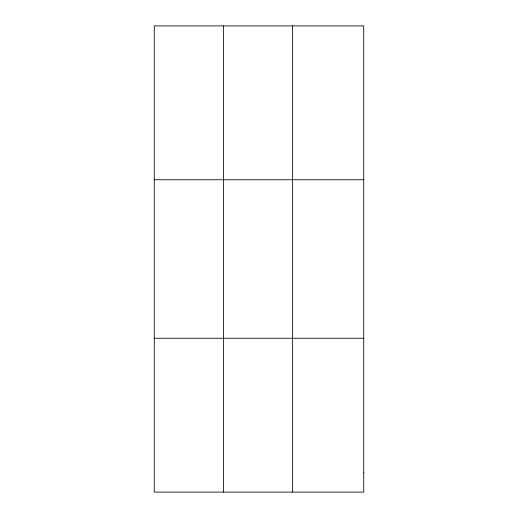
<?xml version="1.0" encoding="UTF-8"?>
<svg xmlns="http://www.w3.org/2000/svg" width="518" height="518" viewBox="0 0 518 518"><rect width="100%" height="100%" fill="white"/><g stroke="black" fill="none" stroke-linecap="round" stroke-linejoin="round"><path stroke-width="0.78" d="M223.387 25.9L223.387 492.1M292.515 25.9L292.515 492.1M154.267 179.746L363.733 179.746M154.267 338.254L363.733 338.254M363.733 472.869L363.733 492.1L154.267 492.1L154.267 25.9L363.733 25.9L363.733 472.869"/></g></svg>
